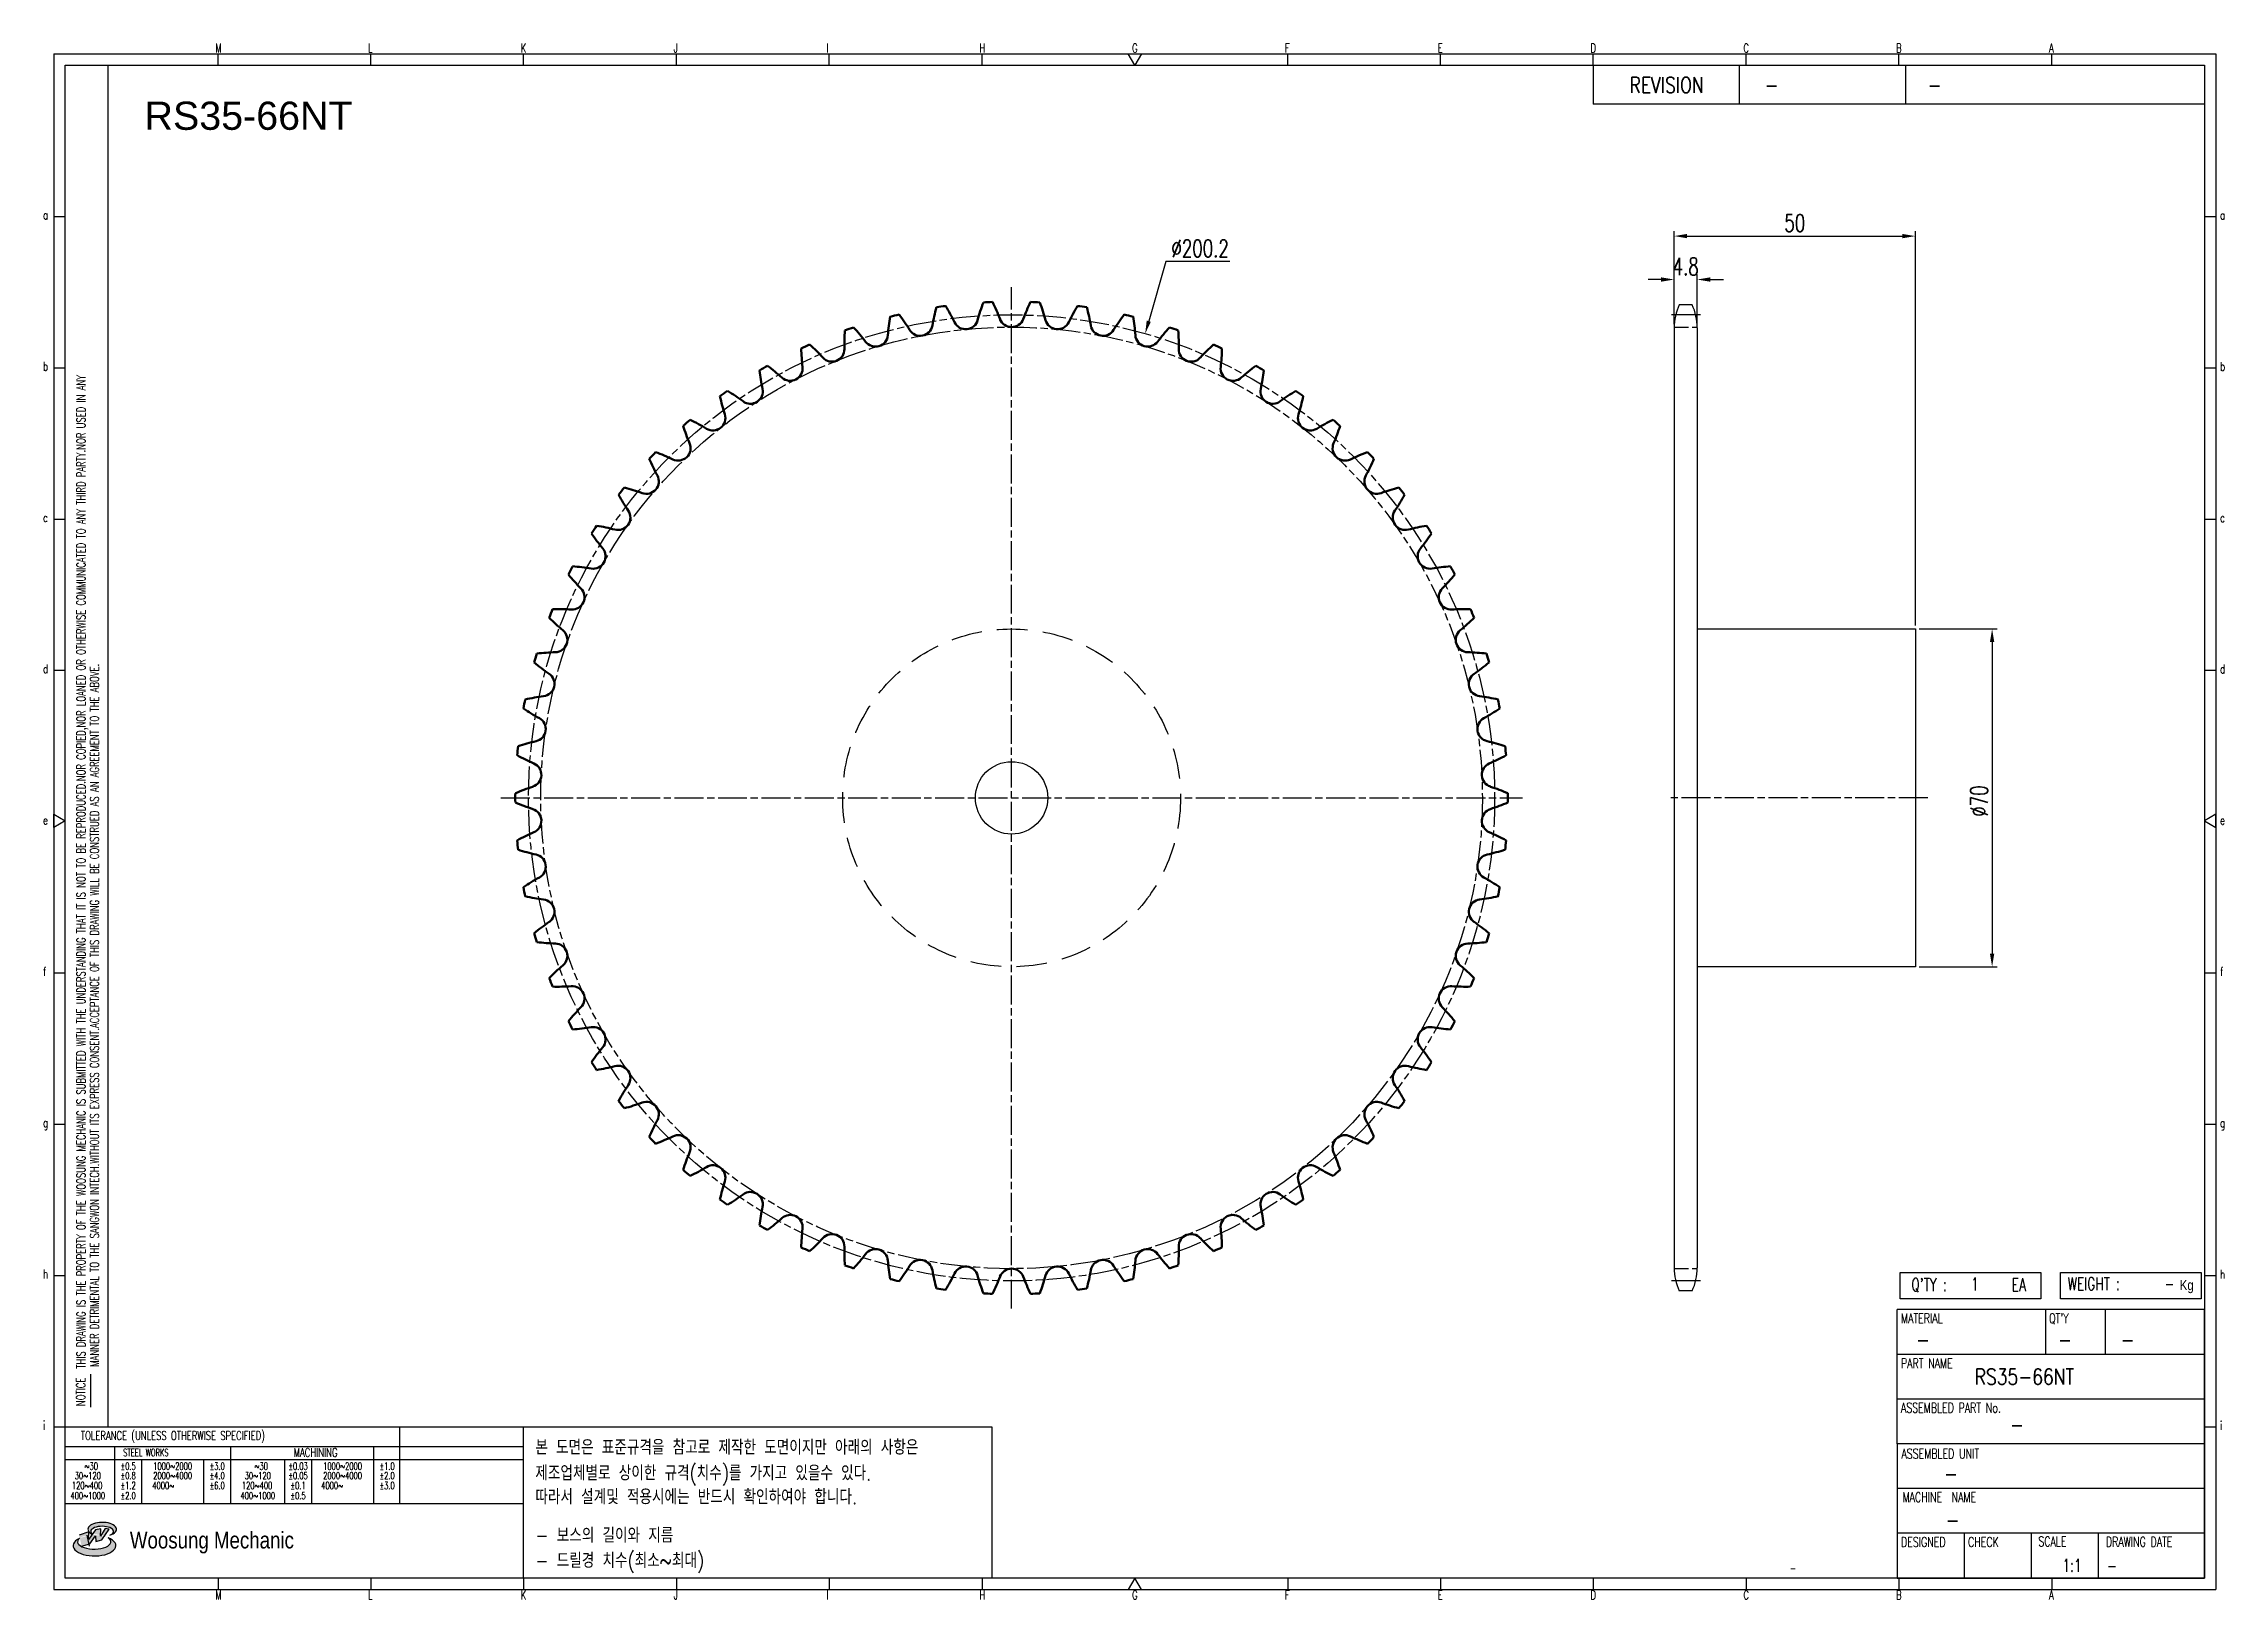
# Model space of a CAD drawing. Header units: millimetres. Extents: x -44812 to -44360, y 1096 to 1418.
import ezdxf
from ezdxf.enums import TextEntityAlignment as Align

# ---------------------------------------------------------------- set-up
doc = ezdxf.new("R2010")
doc.units = ezdxf.units.MM
for name, pattern in [('AM_ISO02W050', [7.5, 6, -1.5]), ('AM_ISO02W050x2', [3.75, 3, -0.75]), ('AM_ISO08W050', [18, 12, -1.5, 3, -1.5]), ('AM_ISO08W050x2', [9, 6, -0.75, 1.5, -0.75]), ('HIDDEN', [9.525, 6.35, -3.175])]:
    doc.linetypes.add(name, pattern=pattern)
for name, color, linetype, lineweight in [('AM_0N', 7, 'Continuous', 50), ('AM_3N', 6, 'AM_ISO02W050', 25), ('AM_7', 4, 'AM_ISO08W050', 25), ('AM_7N', 4, 'AM_ISO08W050', 25)]:
    doc.layers.add(name, color=color, linetype=linetype, lineweight=lineweight)
for name, color, linetype in [('HL', 2, 'HIDDEN'), ('S-DIM', 7, 'Continuous'), ('TITLE', 7, 'Continuous'), ('도면레이아웃', 7, 'Continuous')]:
    doc.layers.add(name, color=color, linetype=linetype)
doc.styles.add('HAN', font='ROMANS.shx', dxfattribs={"width": 0.7, "bigfont": 'whgtxt.shx'})
doc.styles.add('HKD_ST2', font='romans.shx', dxfattribs={"width": 0.7, "height": 4, "bigfont": '@extfont2.shx'})
doc.styles.add('HSG', font='SIMPLEX.shx', dxfattribs={"width": 0.7, "bigfont": 'HSG.shx'})
doc.styles.add('ROMANS', font='romans.shx', dxfattribs={"width": 0.7, "bigfont": 'whgtxt.shx'})
doc.styles.add('SLDTEXTSTYLE4', font='arial.ttf', dxfattribs={"width": 0.8})
doc.styles.get("Standard").update_dxf_attribs({"font": 'arial.ttf'})
doc.dimstyles.new('APP6', dxfattribs={"dimscale": 1.5, "dimtxt": 2.4, "dimasz": 1.8, "dimexe": 0.7, "dimexo": 0.5, "dimgap": 0.6, "dimtad": 1, "dimtoh": 1, "dimdec": 1, "dimrnd": 0.01, "dimzin": 9, "dimdsep": 46, "dimtxsty": 'HSG', "dimcen": 0, "dimclrd": 1, "dimclre": 1, "dimclrt": 256, "dimazin": 2, "dimtp": 1, "dimtm": 1, "dimtfac": 0.5, "dimtdec": 1, "dimtofl": 0, "dimtmove": 0, "dimatfit": 3, "dimfxl": 0, "dimtvp": 1, "dimtolj": 2, "dimlwd": -1, "dimlwe": -1, "dimarcsym": 0})

# ---------------------------------------------------------------- blocks, each defined once
blk = doc.blocks.new('SUYWSHJH')
at = {"layer": '도면레이아웃'}
h = blk.add_hatch(color=10, dxfattribs=at)
h.paths.add_polyline_path([(1.544, 35.177), (1.554, 34.966), (1.779, 35.034), (2.054, 35.422), (1.908, 35.446), (1.728, 35.167), (1.741, 35.439), (1.547, 35.405), (1.292, 35.041), (1.295, 35.33), (0.943, 35.208), (1.03, 34.8), (1.336, 34.885)])
edge = h.paths.add_edge_path()
edge.add_ellipse((1.795, 35.421), major_axis=(-0.53, 0), ratio=0.487785, start_angle=122.36065, end_angle=403.39574)
edge.add_line((1.411, 35.244), (1.419, 35.261))
edge.add_ellipse((1.798, 35.344), major_axis=(-0.423, 0), ratio=0.444396, start_angle=131.58977, end_angle=386.19408, ccw=False)
edge = h.paths.add_edge_path()
edge.add_ellipse((1.512, 34.815), major_axis=(-0.793, 0), ratio=0.480113, start_angle=314.67633, end_angle=590.85213)
edge.add_ellipse((1.501, 34.958), major_axis=(-0.62, 0), ratio=0.43311, start_angle=331.7024, end_angle=574.42495, ccw=False)
for p, q in [((0, 90.118), (80.15, 90.118)), ((0, 90.118), (0, 33.191)), ((6.089, 89.693), (6.089, 90.118)), ((11.753, 89.693), (11.753, 90.118)), ((17.418, 89.693), (17.418, 90.118)), ((23.082, 89.693), (23.082, 90.118)), ((28.746, 89.693), (28.746, 90.118)), ((34.411, 89.693), (34.411, 90.118)), ((45.739, 89.693), (45.739, 90.118)), ((51.404, 89.693), (51.404, 90.118)), ((57.068, 89.693), (57.068, 90.118)), ((62.732, 89.693), (62.732, 90.118)), ((68.397, 89.693), (68.397, 90.118)), ((74.061, 89.693), (74.061, 90.118)), ((80.15, 90.118), (80.15, 33.191)), ((0, 84.085), (0.425, 84.085)), ((79.725, 84.085), (80.15, 84.085)), ((0, 78.478), (0.425, 78.478)), ((79.725, 78.478), (80.15, 78.478)), ((0, 72.87), (0.425, 72.87)), ((79.725, 72.87), (80.15, 72.87)), ((0, 67.262), (0.425, 67.262)), ((79.725, 67.262), (80.15, 67.262)), ((0, 56.047), (0.425, 56.047)), ((79.725, 56.047), (80.15, 56.047)), ((0, 50.439), (0.425, 50.439)), ((79.725, 50.439), (80.15, 50.439)), ((0, 44.832), (0.425, 44.832)), ((79.725, 44.832), (80.15, 44.832)), ((1.377, 39.947), (1.377, 41.174)), ((0, 39.224), (0.425, 39.224)), ((79.725, 39.224), (80.15, 39.224)), ((0, 33.191), (80.15, 33.191)), ((6.089, 33.616), (6.089, 33.191)), ((11.753, 33.616), (11.753, 33.191)), ((17.418, 33.616), (17.418, 33.191)), ((23.082, 33.616), (23.082, 33.191)), ((28.746, 33.616), (28.746, 33.191)), ((34.411, 33.616), (34.411, 33.191)), ((45.739, 33.616), (45.739, 33.191)), ((51.404, 33.616), (51.404, 33.191)), ((57.068, 33.616), (57.068, 33.191)), ((62.732, 33.616), (62.732, 33.191)), ((68.397, 33.616), (68.397, 33.191)), ((74.061, 33.616), (74.061, 33.191))]:
    blk.add_line(p, q)
at = {"color": 2}
for p, q in [((2.017, 39.224), (2.017, 89.693)), ((0.425, 39.224), (17.418, 39.224)), ((12.816, 39.224), (12.816, 36.382)), ((17.418, 33.616), (17.418, 39.224)), ((0.425, 38.487), (17.418, 38.487)), ((0.425, 38.012), (17.418, 38.012)), ((2.257, 38.487), (2.257, 36.382)), ((3.257, 38.012), (3.257, 36.382)), ((5.557, 38.012), (5.557, 36.382)), ((6.557, 38.5), (6.557, 36.382)), ((8.557, 38.012), (8.557, 36.382)), ((9.557, 38.026), (9.557, 36.382)), ((11.857, 38.487), (11.857, 36.382)), ((0.425, 36.382), (17.418, 36.382))]:
    blk.add_line(p, q, dxfattribs=at)
at = {"color": 6, "ltscale": 0.5}
for p, q in [((57.068, 89.693), (57.068, 88.246)), ((62.47, 89.693), (62.47, 88.246)), ((68.635, 89.693), (68.635, 88.246)), ((79.725, 88.246), (57.068, 88.246)), ((68.336, 38.59), (68.336, 43.563)), ((79.725, 43.563), (68.336, 43.563)), ((73.827, 43.563), (73.827, 41.905)), ((76.037, 43.563), (76.037, 41.905)), ((79.725, 38.59), (79.725, 43.563)), ((79.725, 41.905), (68.336, 41.905)), ((79.725, 40.248), (68.336, 40.248)), ((68.336, 38.59), (68.336, 33.616)), ((79.725, 38.59), (68.336, 38.59)), ((79.725, 33.616), (79.725, 38.59)), ((79.725, 36.932), (68.336, 36.932)), ((79.725, 35.274), (68.336, 35.274)), ((70.822, 33.616), (70.822, 35.274)), ((73.309, 33.616), (73.309, 35.274)), ((75.796, 33.616), (75.796, 35.274)), ((68.336, 33.616), (79.725, 33.616))]:
    blk.add_line(p, q, dxfattribs=at)
for points in [[(40.075, 89.693), (39.83, 90.118), (40.32, 90.118)], [(0.425, 89.693), (79.725, 89.693), (79.725, 33.616), (0.425, 33.616)], [(0.425, 61.679), (0, 61.433), (0, 61.924)], [(79.725, 61.679), (80.15, 61.433), (80.15, 61.924)], [(40.075, 33.616), (39.83, 33.191), (40.32, 33.191)]]:
    blk.add_lwpolyline(points, close=True)
at = {"layer": 'TITLE', "color": 20}
for p, q in [((68.449, 43.961), (68.449, 44.936)), ((68.449, 44.936), (73.654, 44.936)), ((73.654, 44.936), (73.654, 43.961)), ((74.39, 43.961), (74.39, 44.936)), ((74.39, 44.936), (79.595, 44.936)), ((79.595, 44.936), (79.595, 43.961)), ((73.654, 43.961), (68.449, 43.961)), ((79.595, 43.961), (74.39, 43.961))]:
    blk.add_line(p, q, dxfattribs=at)
at = {"layer": '도면레이아웃'}
for p, q in [((1.295, 35.33), (0.943, 35.208)), ((1.03, 34.8), (1.336, 34.885)), ((1.224, 35.208), (1.311, 34.8)), ((1.224, 35.208), (1.224, 35.208)), ((1.547, 35.405), (1.292, 35.041)), ((1.292, 35.041), (1.295, 35.33)), ((1.336, 34.885), (1.544, 35.177)), ((1.419, 35.261), (1.411, 35.244)), ((1.544, 35.177), (1.554, 34.966)), ((1.741, 35.439), (1.547, 35.405)), ((1.554, 34.966), (1.779, 35.034)), ((1.908, 35.446), (1.728, 35.167)), ((1.728, 35.167), (1.741, 35.439)), ((1.779, 35.034), (2.054, 35.422)), ((2.054, 35.422), (1.908, 35.446))]:
    blk.add_line(p, q, dxfattribs=at)
for centre, major_axis, ratio, start_param, end_param in [((1.795, 35.421), (-0.53, 0), 0.487785, 2.135596, 7.040584), ((1.512, 34.815), (-0.793, 0), 0.480113, 5.492138, 10.312315), ((1.501, 34.958), (-0.62, 0), 0.43311, 5.789299, 10.025607), ((1.798, 35.344), (-0.423, 0), 0.444396, 2.296675, 6.740358)]:
    blk.add_ellipse(centre, major_axis=major_axis, ratio=ratio, start_param=start_param, end_param=end_param, dxfattribs=at)
at = {"color": 4, "style": 'HKD_ST2', "width": 0.7}
for s, p in [('M', (5.988, 90.164)), ('L', (11.652, 90.164)), ('K', (17.316, 90.164)), ('J', (22.981, 90.164)), ('I', (28.645, 90.164)), ('H', (34.309, 90.164)), ('G', (39.974, 90.164)), ('F', (45.638, 90.164)), ('E', (51.302, 90.164)), ('D', (56.967, 90.164)), ('C', (62.631, 90.164)), ('B', (68.295, 90.164)), ('A', (73.96, 90.164)), ('a', (-0.395, 83.976)), ('a', (80.305, 83.97)), ('b', (-0.395, 78.368)), ('b', (80.305, 78.362)), ('c', (-0.395, 72.76)), ('c', (80.305, 72.754)), ('d', (-0.395, 67.153)), ('d', (80.305, 67.147)), ('e', (-0.395, 61.545)), ('e', (80.305, 61.539)), ('f', (-0.395, 55.937)), ('f', (80.305, 55.931)), ('g', (-0.395, 50.33)), ('g', (80.305, 50.324)), ('h', (-0.395, 44.722)), ('h', (80.305, 44.716)), ('i', (-0.395, 39.114)), ('i', (80.305, 39.108)), ('M', (5.988, 32.824)), ('L', (11.652, 32.824)), ('K', (17.316, 32.824)), ('J', (22.981, 32.824)), ('I', (28.645, 32.824)), ('H', (34.309, 32.824)), ('G', (39.974, 32.824)), ('F', (45.638, 32.824)), ('E', (51.302, 32.824)), ('D', (56.967, 32.824)), ('C', (62.631, 32.824)), ('B', (68.295, 32.824)), ('A', (73.96, 32.824))]:
    blk.add_text(s, height=0.326, dxfattribs=at).set_placement(p)
for s, height, style, width, p in [('REVISION', 0.5806, 'HAN', 0.8, (58.415, 88.664)), ('-', 0.581, 'HAN', 0.8, (63.426, 88.664)), ('-', 0.581, 'HAN', 0.8, (69.468, 88.664)), ("Q'TY : ", 0.4746, 'HKD_ST2', 0.7, (68.857, 44.253)), ('1', 0.475, 'HKD_ST2', 0.7, (71.071, 44.275)), ('EA', 0.4746, 'HKD_ST2', 0.7, (72.578, 44.253)), ('WEIGHT : ', 0.4746, 'HKD_ST2', 0.7, (74.65, 44.286)), ('-', 0.581, 'HAN', 0.8, (69.029, 42.157)), ('-', 0.581, 'HAN', 0.8, (74.289, 42.157)), ('-', 0.581, 'HAN', 0.8, (76.623, 42.157)), ('-', 0.581, 'HAN', 0.8, (72.515, 39.013)), ('-', 0.581, 'HAN', 0.8, (70.067, 37.189)), ('-', 0.581, 'HAN', 0.8, (70.126, 35.48)), ('1:1', 0.4746, 'HKD_ST2', 0.7, (74.458, 33.848)), ('-', 0.475, 'HKD_ST2', 0.7, (76.112, 33.837))]:
    blk.add_text(s, height=height, dxfattribs=dict(style=style, width=width)).set_placement(p)
at = {"color": 1, "style": 'HKD_ST2', "width": 0.7}
for s, p in [(' THIS DRAWING IS THE PROPERTY OF THE WOOSUNG MECHANIC IS SUBMITTED WITH THE UNDERSTANDING THAT IT IS NOT TO BE REPRODUCED.NOR COPIED,NOR LOANED OR OTHERWISE COMMUNICATED TO ANY THIRD PARTY.NOR USED IN ANY', (1.173, 41.217)), ('MANNER DETRIMENTAL TO THE SANGWON INTECH.WITHOUT ITS EXPRESS CONSENT.ACCEPTANCE OF THIS DRAWING WILL BE CONSTRUED AS AN AGREEMENT TO THE ABOVE.', (1.672, 41.447))]:
    blk.add_text(s, height=0.326266, rotation=90, dxfattribs=at).set_placement(p)
at = {"style": 'HKD_ST2', "width": 0.7}
blk.add_text('-', height=0.475, dxfattribs=at).set_placement((78.613, 44.286), align=Align.RIGHT)
at = {"color": 4, "style": 'HKD_ST2', "width": 0.7}
for s, height, p in [('MATERIAL', 0.3651, (68.474, 43.425)), ("QT'Y", 0.3651, (73.965, 43.425)), ('PART NAME', 0.3651, (68.474, 41.756)), ('ASSEMBLED PART No.', 0.36511, (68.474, 40.109)), ('ASSEMBLED UNIT', 0.36511, (68.49, 38.408)), ('MACHINE  NAME', 0.36511, (68.532, 36.794)), ('DESIGNED', 0.3651, (68.474, 35.136)), ('CHECK', 0.3651, (70.961, 35.136)), ('SCALE', 0.3651, (73.566, 35.153)), ('DRAWING DATE', 0.36511, (76.071, 35.141))]:
    blk.add_text(s, height=height, dxfattribs=at).set_placement(p, align=Align.TOP_LEFT)
at = {"style": 'HKD_ST2', "width": 0.7}
blk.add_text('NOTICE', height=0.3263, rotation=90, dxfattribs=at).set_placement((1.163, 39.988))
for s, height, style, width, p in [('TOLERANCE (UNLESS OTHERWISE SPECIFIED)', 0.32627, 'HKD_ST2', 0.7, (4.417, 38.896)), ('-', 0.326, 'ROMANS', 0.65, (64.469, 33.975))]:
    blk.add_text(s, height=height, dxfattribs=dict(style=style, width=width)).set_placement(p, align=Align.MIDDLE_CENTER)
at = {"color": 4, "style": 'HKD_ST2', "width": 0.7}
for s, height, p in [('STEEL WORKS', 0.26101, (3.416, 38.268)), ('MACHINING', 0.3263, (9.707, 38.27)), ('%%P0.5', 0.261, (2.757, 37.762)), ('%%P0.8', 0.261, (2.757, 37.411)), ('%%P3.0', 0.261, (6.057, 37.762)), ('%%P4.0', 0.261, (6.057, 37.411)), ('%%P0.03', 0.261, (9.057, 37.762)), ('%%P0.05', 0.261, (9.057, 37.411)), ('%%P1.0', 0.261, (12.357, 37.762)), ('%%P2.0', 0.261, (12.357, 37.411)), ('%%P1.2', 0.261, (2.757, 37.045)), ('%%P2.0', 0.261, (2.757, 36.67)), ('%%P6.0', 0.261, (6.057, 37.045)), ('%%P0.1', 0.261, (9.057, 37.045)), ('%%P0.5', 0.261, (9.057, 36.67)), ('%%P3.0', 0.261, (12.357, 37.045))]:
    blk.add_text(s, height=height, dxfattribs=at).set_placement(p, align=Align.MIDDLE)
for s, height, p in [('30%%126120', 0.261, (1.263, 37.411)), ('%%12630', 0.261, (1.389, 37.762)), ('2000%%1264000', 0.26101, (4.407, 37.411)), ('1000%%1262000', 0.26101, (4.407, 37.762)), ('30%%126120', 0.261, (7.563, 37.411)), ('%%12630', 0.261, (7.689, 37.762)), ('2000%%1264000', 0.26101, (10.707, 37.411)), ('1000%%1262000', 0.26101, (10.707, 37.762)), ('400%%1261000', 0.26101, (1.263, 36.67)), ('120%%126400', 0.26101, (1.237, 37.045)), ('4000%%126', 0.261, (4.061, 37.045)), ('400%%1261000', 0.26101, (7.563, 36.67)), ('120%%126400', 0.26101, (7.537, 37.045)), ('4000%%126', 0.261, (10.321, 37.045))]:
    blk.add_text(s, height=height, dxfattribs=at).set_placement(p, align=Align.MIDDLE_CENTER)
at = {"color": 1, "style": 'SLDTEXTSTYLE4', "width": 0.8}
blk.add_text('Woosung Mechanic', height=0.61957, dxfattribs=at).set_placement((2.822, 34.711))
at = {"layer": 'TITLE', "width": 0.8}
blk.add_text('Kg', height=0.3789, dxfattribs=at).set_placement((78.807, 44.286))
blk = doc.blocks.new('*D779')
at = {"layer": 'Defpoints', "color": 0, "transparency": 16777216}
for p in [(-44469.47, 1368.97), (-44474.27, 1358.94), (-44469.47, 1358.94)]:
    blk.add_point(p, dxfattribs=at)
at = {"layer": 'S-DIM', "color": 1, "transparency": 16777216}
for p, q in [((-44474.27, 1359.69), (-44474.27, 1370.02)), ((-44469.47, 1359.69), (-44469.47, 1370.02)), ((-44476.97, 1368.97), (-44479.67, 1368.97)), ((-44466.77, 1368.97), (-44464.07, 1368.97))]:
    blk.add_line(p, q, dxfattribs=at)
for points in [[(-44476.97, 1369.42), (-44476.97, 1368.52), (-44474.27, 1368.97)], [(-44466.77, 1369.42), (-44466.77, 1368.52), (-44469.47, 1368.97)]]:
    blk.add_solid(points, dxfattribs=at)
at = {"layer": 'S-DIM', "transparency": 16777216, "insert": (-44471.87, 1371.67), "char_height": 3.6, "attachment_point": 5, "style": 'HSG'}
blk.add_mtext('\\A2;4.8', dxfattribs=at)
blk = doc.blocks.new('*D780')
at = {"layer": 'Defpoints', "color": 0, "transparency": 16777216}
for p in [(-44424.27, 1377.97), (-44474.27, 1358.94), (-44424.27, 1296.57)]:
    blk.add_point(p, dxfattribs=at)
at = {"layer": 'S-DIM', "color": 1, "transparency": 16777216}
for p, q in [((-44474.27, 1359.69), (-44474.27, 1379.02)), ((-44424.27, 1297.32), (-44424.27, 1379.02)), ((-44471.57, 1377.97), (-44426.97, 1377.97))]:
    blk.add_line(p, q, dxfattribs=at)
for points in [[(-44471.57, 1378.42), (-44471.57, 1377.52), (-44474.27, 1377.97)], [(-44426.97, 1378.42), (-44426.97, 1377.52), (-44424.27, 1377.97)]]:
    blk.add_solid(points, dxfattribs=at)
at = {"layer": 'S-DIM', "transparency": 16777216, "insert": (-44449.27, 1380.67), "char_height": 3.6, "attachment_point": 5, "style": 'HSG'}
blk.add_mtext('\\A2;50', dxfattribs=at)
blk = doc.blocks.new('*D781')
at = {"layer": 'Defpoints', "color": 0, "transparency": 16777216}
for p in [(-44424.27, 1296.57), (-44424.27, 1226.57), (-44408.38, 1226.57)]:
    blk.add_point(p, dxfattribs=at)
at = {"layer": 'S-DIM', "color": 1, "transparency": 16777216}
for p, q in [((-44423.52, 1296.57), (-44407.33, 1296.57)), ((-44408.38, 1293.87), (-44408.38, 1229.27)), ((-44423.52, 1226.57), (-44407.33, 1226.57))]:
    blk.add_line(p, q, dxfattribs=at)
for points in [[(-44408.83, 1293.87), (-44407.93, 1293.87), (-44408.38, 1296.57)], [(-44408.83, 1229.27), (-44407.93, 1229.27), (-44408.38, 1226.57)]]:
    blk.add_solid(points, dxfattribs=at)
at = {"layer": 'S-DIM', "transparency": 16777216, "insert": (-44411.08, 1260.92), "char_height": 3.6, "attachment_point": 5, "rotation": 90, "style": 'HSG'}
blk.add_mtext('\\A2;%%c70', dxfattribs=at)
blk = doc.blocks.new('*D783')
at = {"layer": 'Defpoints', "color": 0, "transparency": 16777216}
for p in [(-44583.87, 1357.76), (-44639.22, 1165.39)]:
    blk.add_point(p, dxfattribs=at)
at = {"layer": 'S-DIM', "color": 1, "transparency": 16777216}
for p, q in [((-44579.57, 1372.71), (-44583.12, 1360.36)), ((-44566.31, 1372.71), (-44579.57, 1372.71))]:
    blk.add_line(p, q, dxfattribs=at)
blk.add_solid([(-44583.55, 1360.48), (-44582.69, 1360.23), (-44583.87, 1357.76)], dxfattribs=at)
at = {"layer": 'S-DIM', "transparency": 16777216, "insert": (-44572.49, 1375.41), "char_height": 3.6, "attachment_point": 5, "style": 'HSG'}
blk.add_mtext('\\A2;∅200.2', dxfattribs=at)

msp = doc.modelspace()

# ---------------------------------------------------------------- linework, layer by layer
for p, q in [((-44470.54, 1363.74), (-44473.2, 1363.74)), ((-44474.27, 1358.94), (-44474.27, 1164.21)), ((-44469.47, 1358.94), (-44469.47, 1164.21)), ((-44470.54, 1159.41), (-44473.2, 1159.41))]:
    msp.add_line(p, q)
msp.add_lwpolyline([(-44469.47, 1296.57), (-44424.27, 1296.57), (-44424.27, 1226.57), (-44469.47, 1226.57)])
at = {"color": 4}
msp.add_lwpolyline([(-44712.66, 1131.28), (-44615.62, 1131.28), (-44615.62, 1099.93), (-44712.66, 1099.93)], close=True, dxfattribs=at)
msp.add_circle((-44611.55, 1261.57), 7.5)
for centre, start, end in [((-44462.97, 1358.94), 154.8633, 180), ((-44480.77, 1358.94), 0, 25.1367), ((-44462.97, 1164.21), 180, 205.1367), ((-44480.77, 1164.21), 334.8633, 0)]:
    msp.add_arc(centre, 11.3, start, end)
at = {"layer": 'AM_0N'}
for centre, radius, start, end in [((-44595.86, 1354.32), 41.45, 170.3359, 175.6818), ((-44611.55, 1261.57), 102.83, 103.1008, 104.1719), ((-44667.99, 1336.82), 41.45, 31.5909, 36.9369), ((-44587.11, 1352.41), 41.45, 164.8813, 170.2273), ((-44611.55, 1261.57), 102.83, 97.6463, 98.7174), ((-44660.58, 1341.85), 41.45, 26.1364, 31.4823), ((-44621.06, 1361.24), 2.57, 206.1364, 344.7727), ((-44578.59, 1349.68), 41.45, 159.4268, 164.7727), ((-44611.55, 1261.57), 102.83, 92.1917, 93.2628), ((-44652.73, 1346.14), 41.45, 20.6818, 26.0278), ((-44611.55, 1361.69), 2.57, 200.6818, 339.3182), ((-44570.36, 1346.14), 41.45, 153.9722, 159.3182), ((-44611.55, 1261.57), 102.83, 86.7372, 87.8083), ((-44644.5, 1349.68), 41.45, 15.2273, 20.5732), ((-44602.03, 1361.24), 2.57, 195.2273, 333.8636), ((-44562.51, 1341.85), 41.45, 148.5177, 153.8636), ((-44611.55, 1261.57), 102.83, 81.2826, 82.3537), ((-44635.98, 1352.41), 41.45, 9.7727, 15.1187), ((-44555.1, 1336.82), 41.45, 143.0631, 148.4091), ((-44611.55, 1261.57), 102.83, 75.8281, 76.8992), ((-44627.23, 1354.32), 41.45, 4.3182, 9.6641), ((-44604.75, 1355.39), 41.45, 175.7904, 181.1364), ((-44611.55, 1261.57), 102.83, 108.5554, 109.6264), ((-44674.89, 1331.12), 41.45, 37.0455, 42.3914), ((-44639.75, 1357.64), 2.57, 217.0455, 355.6818), ((-44630.49, 1359.88), 2.57, 211.5909, 350.2273), ((-44592.6, 1359.88), 2.57, 189.7727, 328.4091), ((-44583.34, 1357.64), 2.57, 184.3182, 322.9545), ((-44548.21, 1331.12), 41.45, 137.6086, 142.9545), ((-44611.55, 1261.57), 102.83, 70.3736, 71.4446), ((-44618.35, 1355.39), 41.45, 358.8636, 4.2096), ((-44611.55, 1261.57), 102.83, 119.4645, 120.5355), ((-44686.9, 1317.87), 41.45, 47.9545, 53.3005), ((-44611.55, 1261.57), 102.83, 114.0099, 115.081), ((-44613.69, 1355.61), 41.45, 181.245, 186.5909), ((-44681.21, 1324.78), 41.45, 42.5, 47.8459), ((-44648.76, 1354.52), 2.57, 222.5, 1.1364), ((-44574.34, 1354.52), 2.57, 178.8636, 317.5), ((-44541.88, 1324.78), 41.45, 132.1541, 137.5), ((-44611.55, 1261.57), 102.83, 64.919, 65.9901), ((-44609.4, 1355.61), 41.45, 353.4091, 358.755), ((-44536.19, 1317.87), 41.45, 126.6995, 132.0455), ((-44611.55, 1261.57), 102.83, 59.4645, 60.5355), ((-44622.62, 1354.98), 41.45, 186.6995, 192.0455), ((-44657.42, 1350.56), 2.57, 227.9545, 6.5909), ((-44565.67, 1350.56), 2.57, 173.4091, 312.0455), ((-44600.47, 1354.98), 41.45, 347.9545, 353.3005), ((-44611.55, 1261.57), 102.83, 124.919, 125.9901), ((-44631.45, 1353.51), 41.45, 192.1541, 197.5), ((-44691.91, 1310.46), 41.45, 53.4091, 58.755), ((-44665.67, 1345.8), 2.57, 233.4091, 12.0455), ((-44557.42, 1345.8), 2.57, 167.9545, 306.5909), ((-44531.18, 1310.46), 41.45, 121.245, 126.5909), ((-44611.55, 1261.57), 102.83, 54.0099, 55.081), ((-44591.64, 1353.51), 41.45, 342.5, 347.8459), ((-44611.55, 1261.57), 102.83, 130.3736, 131.4446), ((-44640.1, 1351.2), 41.45, 197.6086, 202.9545), ((-44696.19, 1302.59), 41.45, 58.8636, 64.2096), ((-44673.43, 1340.27), 2.57, 238.8636, 17.5), ((-44549.66, 1340.27), 2.57, 162.5, 301.1364), ((-44526.9, 1302.59), 41.45, 115.7904, 121.1364), ((-44611.55, 1261.57), 102.83, 48.5554, 49.6264), ((-44582.99, 1351.2), 41.45, 337.0455, 342.3914), ((-44611.55, 1261.57), 102.83, 135.8281, 136.8992), ((-44699.71, 1294.36), 41.45, 64.3182, 69.6641), ((-44680.63, 1334.03), 2.57, 244.3182, 22.9545), ((-44542.46, 1334.03), 2.57, 157.0455, 295.6818), ((-44523.38, 1294.36), 41.45, 110.3359, 115.6818), ((-44611.55, 1261.57), 102.83, 43.1008, 44.1719), ((-44648.49, 1348.08), 41.45, 203.0631, 208.4091), ((-44574.6, 1348.08), 41.45, 331.5909, 336.9369), ((-44611.55, 1261.57), 102.83, 141.2826, 142.3537), ((-44656.55, 1344.18), 41.45, 208.5177, 213.8636), ((-44702.43, 1285.83), 41.45, 69.7727, 75.1187), ((-44687.21, 1327.14), 2.57, 249.7727, 28.4091), ((-44535.88, 1327.14), 2.57, 151.5909, 290.2273), ((-44520.66, 1285.83), 41.45, 104.8813, 110.2273), ((-44566.55, 1344.18), 41.45, 326.1364, 331.4823), ((-44611.55, 1261.57), 102.83, 37.6463, 38.7174), ((-44693.1, 1319.65), 2.57, 255.2273, 33.8636), ((-44529.99, 1319.65), 2.57, 146.1364, 284.7727), ((-44611.55, 1261.57), 102.83, 146.7372, 147.8083), ((-44664.2, 1339.52), 41.45, 213.9722, 219.3182), ((-44704.32, 1277.08), 41.45, 75.2273, 80.5732), ((-44518.77, 1277.08), 41.45, 99.4268, 104.7727), ((-44558.9, 1339.52), 41.45, 320.6818, 326.0278), ((-44611.55, 1261.57), 102.83, 32.1917, 33.2628), ((-44698.25, 1311.63), 2.57, 260.6818, 39.3182), ((-44524.84, 1311.63), 2.57, 140.6818, 279.3182), ((-44611.55, 1261.57), 102.83, 152.1917, 153.2628), ((-44671.37, 1334.17), 41.45, 219.4268, 224.7727), ((-44705.38, 1268.2), 41.45, 80.6818, 86.0278), ((-44517.72, 1268.2), 41.45, 93.9722, 99.3182), ((-44551.73, 1334.17), 41.45, 315.2273, 320.5732), ((-44611.55, 1261.57), 102.83, 26.7372, 27.8083), ((-44702.61, 1303.16), 2.57, 266.1364, 44.7727), ((-44520.48, 1303.16), 2.57, 135.2273, 273.8636), ((-44611.55, 1261.57), 102.83, 157.6463, 158.7174), ((-44678, 1328.15), 41.45, 224.8813, 230.2273), ((-44705.58, 1259.25), 41.45, 86.1364, 91.4823), ((-44517.51, 1259.25), 41.45, 88.5177, 93.8636), ((-44545.1, 1328.15), 41.45, 309.7727, 315.1187), ((-44611.55, 1261.57), 102.83, 21.2826, 22.3537), ((-44706.16, 1294.32), 2.57, 271.5909, 50.2273), ((-44516.94, 1294.32), 2.57, 129.7727, 268.4091), ((-44611.55, 1261.57), 102.83, 163.1008, 164.1719), ((-44684.02, 1321.53), 41.45, 230.3359, 235.6818), ((-44704.93, 1250.32), 41.45, 91.5909, 96.9369), ((-44518.16, 1250.32), 41.45, 83.0631, 88.4091), ((-44539.07, 1321.53), 41.45, 304.3182, 309.6641), ((-44611.55, 1261.57), 102.83, 15.8281, 16.8992), ((-44708.84, 1285.18), 2.57, 277.0455, 55.6818), ((-44514.25, 1285.18), 2.57, 124.3182, 262.9545), ((-44611.55, 1261.57), 102.83, 168.5554, 169.6264), ((-44689.39, 1314.37), 41.45, 235.7904, 241.1364), ((-44703.44, 1241.49), 41.45, 97.0455, 102.3914), ((-44519.65, 1241.49), 41.45, 77.6086, 82.9545), ((-44533.7, 1314.37), 41.45, 298.8636, 304.2096), ((-44611.55, 1261.57), 102.83, 10.3736, 11.4446), ((-44710.64, 1275.82), 2.57, 282.5, 61.1364), ((-44512.45, 1275.82), 2.57, 118.8636, 257.5), ((-44611.55, 1261.57), 102.83, 174.0099, 175.081), ((-44694.06, 1306.73), 41.45, 241.245, 246.5909), ((-44701.12, 1232.85), 41.45, 102.5, 107.8459), ((-44521.98, 1232.85), 41.45, 72.1541, 77.5), ((-44529.03, 1306.73), 41.45, 293.4091, 298.755), ((-44611.55, 1261.57), 102.83, 4.919, 5.9901), ((-44711.55, 1266.34), 2.57, 287.9545, 66.5909), ((-44511.54, 1266.34), 2.57, 113.4091, 252.0455), ((-44697.98, 1224.46), 41.45, 107.9545, 113.3005), ((-44611.55, 1261.57), 102.83, 179.4645, 180.5355), ((-44525.11, 1224.46), 41.45, 66.6995, 72.0455), ((-44611.55, 1261.57), 102.83, 359.4645, 0.5355), ((-44697.98, 1298.69), 41.45, 246.6995, 252.0455), ((-44711.55, 1256.81), 2.57, 293.4091, 72.0455), ((-44511.54, 1256.81), 2.57, 107.9545, 246.5909), ((-44525.11, 1298.69), 41.45, 287.9545, 293.3005), ((-44694.06, 1216.42), 41.45, 113.4091, 118.755), ((-44611.55, 1261.57), 102.83, 184.919, 185.9901), ((-44529.03, 1216.42), 41.45, 61.245, 66.5909), ((-44611.55, 1261.57), 102.83, 354.0099, 355.081), ((-44701.12, 1290.3), 41.45, 252.1541, 257.5), ((-44710.64, 1247.33), 2.57, 298.8636, 77.5), ((-44512.45, 1247.33), 2.57, 102.5, 241.1364), ((-44521.98, 1290.3), 41.45, 282.5, 287.8459), ((-44689.39, 1208.78), 41.45, 118.8636, 124.2096), ((-44611.55, 1261.57), 102.83, 190.3736, 191.4446), ((-44533.7, 1208.78), 41.45, 55.7904, 61.1364), ((-44611.55, 1261.57), 102.83, 348.5554, 349.6264), ((-44703.44, 1281.66), 41.45, 257.6086, 262.9545), ((-44708.84, 1237.97), 2.57, 304.3182, 82.9545), ((-44514.25, 1237.97), 2.57, 97.0455, 235.6818), ((-44519.65, 1281.66), 41.45, 277.0455, 282.3914), ((-44684.02, 1201.62), 41.45, 124.3182, 129.6641), ((-44539.07, 1201.62), 41.45, 50.3359, 55.6818), ((-44611.55, 1261.57), 102.83, 195.8281, 196.8992), ((-44704.93, 1272.83), 41.45, 263.0631, 268.4091), ((-44706.16, 1228.83), 2.57, 309.7727, 88.4091), ((-44516.94, 1228.83), 2.57, 91.5909, 230.2273), ((-44518.16, 1272.83), 41.45, 271.5909, 276.9369), ((-44611.55, 1261.57), 102.83, 343.1008, 344.1719), ((-44678, 1195), 41.45, 129.7727, 135.1187), ((-44545.1, 1195), 41.45, 44.8813, 50.2273), ((-44611.55, 1261.57), 102.83, 201.2826, 202.3537), ((-44705.58, 1263.9), 41.45, 268.5177, 273.8636), ((-44702.61, 1219.99), 2.57, 315.2273, 93.8636), ((-44520.48, 1219.99), 2.57, 86.1364, 224.7727), ((-44517.51, 1263.9), 41.45, 266.1364, 271.4823), ((-44611.55, 1261.57), 102.83, 337.6463, 338.7174), ((-44671.37, 1188.98), 41.45, 135.2273, 140.5732), ((-44551.73, 1188.98), 41.45, 39.4268, 44.7727), ((-44611.55, 1261.57), 102.83, 206.7372, 207.8083), ((-44705.38, 1254.95), 41.45, 273.9722, 279.3182), ((-44698.25, 1211.52), 2.57, 320.6818, 99.3182), ((-44524.84, 1211.52), 2.57, 80.6818, 219.3182), ((-44517.72, 1254.95), 41.45, 260.6818, 266.0278), ((-44611.55, 1261.57), 102.83, 332.1917, 333.2628), ((-44664.2, 1183.63), 41.45, 140.6818, 146.0278), ((-44611.55, 1261.57), 102.83, 212.1917, 213.2628), ((-44558.9, 1183.63), 41.45, 33.9722, 39.3182), ((-44611.55, 1261.57), 102.83, 326.7372, 327.8083), ((-44704.32, 1246.07), 41.45, 279.4268, 284.7727), ((-44693.1, 1203.5), 2.57, 326.1364, 104.7727), ((-44656.55, 1178.97), 41.45, 146.1364, 151.4823), ((-44529.99, 1203.5), 2.57, 75.2273, 213.8636), ((-44566.55, 1178.97), 41.45, 28.5177, 33.8636), ((-44518.77, 1246.07), 41.45, 255.2273, 260.5732), ((-44611.55, 1261.57), 102.83, 217.6463, 218.7174), ((-44702.43, 1237.32), 41.45, 284.8813, 290.2273), ((-44687.21, 1196.01), 2.57, 331.5909, 110.2273), ((-44535.88, 1196.01), 2.57, 69.7727, 208.4091), ((-44520.66, 1237.32), 41.45, 249.7727, 255.1187), ((-44611.55, 1261.57), 102.83, 321.2826, 322.3537), ((-44648.49, 1175.07), 41.45, 151.5909, 156.9369), ((-44574.6, 1175.07), 41.45, 23.0631, 28.4091), ((-44611.55, 1261.57), 102.83, 223.1008, 224.1719), ((-44699.71, 1228.79), 41.45, 290.3359, 295.6818), ((-44680.63, 1189.12), 2.57, 337.0455, 115.6818), ((-44542.46, 1189.12), 2.57, 64.3182, 202.9545), ((-44523.38, 1228.79), 41.45, 244.3182, 249.6641), ((-44611.55, 1261.57), 102.83, 315.8281, 316.8992), ((-44640.1, 1171.95), 41.45, 157.0455, 162.3914), ((-44611.55, 1261.57), 102.83, 228.5554, 229.6264), ((-44696.19, 1220.56), 41.45, 295.7904, 301.1364), ((-44673.43, 1182.88), 2.57, 342.5, 121.1364), ((-44549.66, 1182.88), 2.57, 58.8636, 197.5), ((-44526.9, 1220.56), 41.45, 238.8636, 244.2096), ((-44611.55, 1261.57), 102.83, 310.3736, 311.4446), ((-44582.99, 1171.95), 41.45, 17.6086, 22.9545), ((-44631.45, 1169.64), 41.45, 162.5, 167.8459), ((-44691.91, 1212.69), 41.45, 301.245, 306.5909), ((-44665.67, 1177.35), 2.57, 347.9545, 126.5909), ((-44557.42, 1177.35), 2.57, 53.4091, 192.0455), ((-44531.18, 1212.69), 41.45, 233.4091, 238.755), ((-44591.64, 1169.64), 41.45, 12.1541, 17.5), ((-44611.55, 1261.57), 102.83, 234.0099, 235.081), ((-44622.62, 1168.17), 41.45, 167.9545, 173.3005), ((-44657.42, 1172.59), 2.57, 353.4091, 132.0455), ((-44565.67, 1172.59), 2.57, 47.9545, 186.5909), ((-44600.47, 1168.17), 41.45, 6.6995, 12.0455), ((-44611.55, 1261.57), 102.83, 304.919, 305.9901), ((-44611.55, 1261.57), 102.83, 239.4645, 240.5355), ((-44686.9, 1205.28), 41.45, 306.6995, 312.0455), ((-44613.69, 1167.54), 41.45, 173.4091, 178.755), ((-44681.21, 1198.37), 41.45, 312.1541, 317.5), ((-44648.76, 1168.63), 2.57, 358.8636, 137.5), ((-44574.34, 1168.63), 2.57, 42.5, 181.1364), ((-44541.88, 1198.37), 41.45, 222.5, 227.8459), ((-44609.4, 1167.54), 41.45, 1.245, 6.5909), ((-44536.19, 1205.28), 41.45, 227.9545, 233.3005), ((-44611.55, 1261.57), 102.83, 299.4645, 300.5355), ((-44611.55, 1261.57), 102.83, 244.919, 245.9901), ((-44604.75, 1167.76), 41.45, 178.8636, 184.2096), ((-44674.89, 1192.03), 41.45, 317.6086, 322.9545), ((-44639.75, 1165.51), 2.57, 4.3182, 142.9545), ((-44630.49, 1163.27), 2.57, 9.7727, 148.4091), ((-44592.6, 1163.27), 2.57, 31.5909, 170.2273), ((-44583.34, 1165.51), 2.57, 37.0455, 175.6818), ((-44548.21, 1192.03), 41.45, 217.0455, 222.3914), ((-44618.35, 1167.76), 41.45, 355.7904, 1.1364), ((-44611.55, 1261.57), 102.83, 294.0099, 295.081), ((-44611.55, 1261.57), 102.83, 250.3736, 251.4446), ((-44595.86, 1168.83), 41.45, 184.3182, 189.6641), ((-44611.55, 1261.57), 102.83, 255.8281, 256.8992), ((-44667.99, 1186.33), 41.45, 323.0631, 328.4091), ((-44587.11, 1170.74), 41.45, 189.7727, 195.1187), ((-44660.58, 1181.3), 41.45, 328.5177, 333.8636), ((-44621.06, 1161.91), 2.57, 15.2273, 153.8636), ((-44578.59, 1173.47), 41.45, 195.2273, 200.5732), ((-44652.73, 1177.01), 41.45, 333.9722, 339.3182), ((-44611.55, 1161.46), 2.57, 20.6818, 159.3182), ((-44570.36, 1177.01), 41.45, 200.6818, 206.0278), ((-44644.5, 1173.47), 41.45, 339.4268, 344.7727), ((-44602.03, 1161.91), 2.57, 26.1364, 164.7727), ((-44562.51, 1181.3), 41.45, 206.1364, 211.4823), ((-44635.98, 1170.74), 41.45, 344.8813, 350.2273), ((-44555.1, 1186.33), 41.45, 211.5909, 216.9369), ((-44611.55, 1261.57), 102.83, 283.1008, 284.1719), ((-44627.23, 1168.83), 41.45, 350.3359, 355.6818), ((-44611.55, 1261.57), 102.83, 288.5554, 289.6264), ((-44611.55, 1261.57), 102.83, 261.2826, 262.3537), ((-44611.55, 1261.57), 102.83, 266.7372, 267.8083), ((-44611.55, 1261.57), 102.83, 272.1917, 273.2628), ((-44611.55, 1261.57), 102.83, 277.6463, 278.7174)]:
    msp.add_arc(centre, radius, start, end, dxfattribs=at)
at = {"layer": 'AM_3N', "linetype": 'AM_ISO02W050x2'}
for p, q in [((-44474.27, 1359.1), (-44469.47, 1359.1)), ((-44474.27, 1164.05), (-44469.47, 1164.05))]:
    msp.add_line(p, q, dxfattribs=at)
at = {"layer": 'AM_7', "linetype": 'AM_ISO08W050x2'}
for p, q in [((-44468.81, 1361.67), (-44474.92, 1361.67)), ((-44421.73, 1261.57), (-44474.92, 1261.57)), ((-44468.81, 1161.48), (-44474.92, 1161.48))]:
    msp.add_line(p, q, dxfattribs=at)
for radius in [100.09, 97.55]:
    msp.add_circle((-44611.55, 1261.57), radius, dxfattribs=at)
at = {"layer": 'AM_7N', "linetype": 'AM_ISO08W050x2'}
for p, q in [((-44611.55, 1155.74), (-44611.55, 1367.41)), ((-44717.38, 1261.57), (-44505.71, 1261.57))]:
    msp.add_line(p, q, dxfattribs=at)
at = {"layer": 'HL'}
msp.add_circle((-44611.55, 1261.57), 35, dxfattribs=at)

# ---------------------------------------------------------------- block references
at = {"xscale": 5.589867528209523, "yscale": 5.589867528209523, "zscale": 5.589867528209523}
msp.add_blockref('SUYWSHJH', (-44810.02, 912.02), dxfattribs=at)

# ---------------------------------------------------------------- texts
at = {"color": 2}
msp.add_text('RS35-66NT', height=5.841, dxfattribs=at).set_placement((-44791.2, 1399.99))
at = {"style": 'HAN', "width": 0.8}
msp.add_text('RS35-66NT', height=3.246, dxfattribs=at).set_placement((-44411.98, 1140.01))
at = {"color": 4, "style": 'HAN', "width": 0.8}
for s, p in [('본 도면은 표준규격을 참고로 제작한 도면이지만 아래의 사항은', (-44710.23, 1125.48)), ('제조업체별로 상이한 규격(치수)를 가지고 있을수 있다.', (-44710.23, 1120.15)), ('따라서 설계및 적용시에는 반드시 확인하여야 합니다.', (-44710.23, 1115.21)), ('- 보스의 길이와 지름', (-44710.23, 1107.25)), ('- 드릴경 치수(최소~최대)', (-44710.23, 1102.02))]:
    msp.add_text(s, height=3.0709, dxfattribs=at).set_placement(p)

# ---------------------------------------------------------------- dimensions: what is measured, and where the dimension line sits
at = {"layer": 'S-DIM'}
dim = msp.add_linear_dim(base=(-44424.27, 1377.97), p1=(-44474.27, 1358.94), p2=(-44424.27, 1296.57), dimstyle='APP6', dxfattribs=at)
dim.commit()
dim.dimension.update_dxf_attribs({"geometry": '*D780', "text_midpoint": (-44449.27, 1380.67)})
dim = msp.add_diameter_dim_2p(p1=(-44639.22, 1165.39), p2=(-44583.87, 1357.76), dimstyle='APP6', dxfattribs=at)
dim.commit()
dim.dimension.update_dxf_attribs({"geometry": '*D783', "text_midpoint": (-44572.49, 1372.71), "dimtype": 163})
dim = msp.add_linear_dim(base=(-44469.47, 1368.97), p1=(-44474.27, 1358.94), p2=(-44469.47, 1358.94), dimstyle='APP6', dxfattribs=at)
dim.commit()
dim.dimension.update_dxf_attribs({"geometry": '*D779', "text_midpoint": (-44471.87, 1368.97), "dimtype": 160})
dim = msp.add_linear_dim(base=(-44408.38, 1226.57), p1=(-44424.27, 1296.57), p2=(-44424.27, 1226.57), angle=90, text='%%c<>', dimstyle='APP6', dxfattribs=at)
dim.commit()
dim.dimension.update_dxf_attribs({"geometry": '*D781', "text_midpoint": (-44408.38, 1260.92), "dimtype": 160})

doc.saveas('drawing.dxf')
